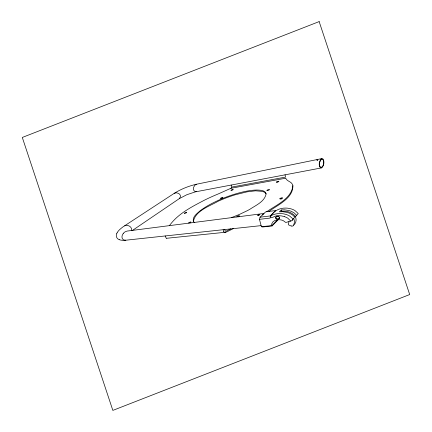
<?xml version="1.0" encoding="UTF-8"?>
<svg xmlns="http://www.w3.org/2000/svg" width="432" height="432" viewBox="0 0 432 432"><rect width="100%" height="100%" fill="white"/><g stroke="black" fill="none" stroke-linecap="round" stroke-linejoin="round"><path stroke-width="0.65" d="M270.902 215.741C269.33 220.817 276.939 213.775 279.639 215.784A17.35 12.053 -24.1 0 1 281.869 215.995L284.699 216.707M270.335 215.919L270.167 218.063L259.465 219.337L261.392 226.703L262.634 226.984L271.571 226.044A2.786 1.933 -24.1 0 0 272.03 225.974L278.057 219.899M272.3 225.839L272.236 225.747A1.307 0.907 -24.1 0 0 271.998 225.666M259.465 219.337L260.091 217.183L265.675 211.864L275.67 210.551L270.205 215.941L260.091 217.183M131.566 230.504L131.695 229.532A6.836 4.747 -24.1 0 0 131.344 228.236L130.842 227.416A10.406 7.225 -24.1 0 0 129.265 226.044C125.815 223.727 122.704 227.097 120.166 229.165A14.931 10.368 -24.1 0 0 117.558 232.054L117.31 232.508M292.761 219.375L292.745 219.418A2.155 1.496 -24.1 0 1 292.491 219.85A2.646 1.836 -24.1 0 1 292.307 220.077M276.431 182.034L276.707 182.261A1.658 1.15 -24.1 0 0 277.096 182.223M184.432 213.197L184.534 213.354A0.848 0.589 -24.1 0 0 184.853 213.343L185.069 213.305A2.992 2.079 -24.1 0 0 186.57 212.63L186.667 212.231M220.595 198.266L220.774 198.439A1.156 0.805 -24.1 0 0 221.098 198.412L221.238 198.391A2.932 2.036 -24.1 0 0 222.739 197.748L222.831 197.365M116.937 233.204L117.212 232.675M169.452 225.628C178.092 213.554 192.013 206.701 204.844 199.962A154.98 107.66 -24.1 0 1 218.246 193.941L230.904 188.282L285.768 178.2A8.386 5.827 -24.1 0 0 286.087 178.88C287.48 181.364 290.909 181.543 292.253 184.081A10.206 7.09 -24.1 0 1 292.869 185.684C293.263 198.364 277.549 205 268.915 211.437M123.212 233.539L123.709 232.956A5.297 3.683 -24.1 0 1 125.35 231.709L127.084 231.077L263.99 213.467M295.121 216.421L295.418 216.329A1.123 0.778 -24.1 0 0 296.109 215.919L296.336 215.449A1.49 1.037 -24.1 0 0 296.147 214.844L294.289 213.025L291.74 211.55A24.619 17.102 -24.1 0 0 288.733 210.487L284.413 209.828L281.243 209.995L279.401 211.847L282.587 211.685L286.929 212.36A24.948 17.329 -24.1 0 1 289.953 213.44L292.523 214.925L294.403 216.751A1.501 1.042 -24.1 0 1 294.586 217.366L292.313 220.072M296.104 215.914L298.085 213.737M277.679 219.753L271.787 225.617A6.199 4.304 -24.1 0 1 271.728 223.911C272.889 220.142 277.727 219.154 281.151 219.942A11.912 8.273 -24.1 0 1 283.527 220.838L285.471 222.296A2.56 1.777 -24.1 0 0 285.979 222.426L291.222 220.925A3.402 2.365 -24.1 0 0 292.237 220.153M281.086 211.718L281.524 211.275L281.243 209.995M258.304 214.769L258.498 214.909A0.821 0.572 -24.1 0 0 258.914 214.736L258.806 214.569A0.859 0.594 -24.1 0 0 258.331 214.753L258.331 214.753M259.524 214.996L258.493 215.498A1.685 1.172 -24.1 0 1 258.131 215.573M132.548 230.375L179.442 198.536L180.484 196.522A4.984 3.461 -24.1 0 0 180.284 195.372L179.89 194.621A7.722 5.362 -24.1 0 0 178.535 193.406L176.504 192.796L174.35 193.261L124.697 225.736M179.253 198.666L186.829 194.724L195.399 191.857L321.262 167.951L322.499 167.054L323.39 165.289A15.093 10.487 -24.1 0 0 323.676 160.488L322.996 159.025L321.845 158.587L196.592 184.21C188.692 185.998 181.051 189.086 174.177 193.369M266.695 211.729C276.091 205.092 291.627 198.661 292.869 185.684M317.849 159.889L317.563 160.018M230.645 228.911L226.849 230.839A1.706 1.188 -24.1 0 1 226.049 231.109M233.269 228.631L227.129 231.709A3.532 2.452 -24.1 0 1 225.536 232.254M238.14 216.794L238.324 216.724A3.386 2.349 -24.1 0 1 238.847 216.562M316.91 159.775L317.709 159.548M231.325 217.669L239.425 214.423L247.19 210.735A73.327 50.938 -24.1 0 0 249.836 209.309C255.793 205.281 264.708 201.663 266.123 193.838C265.086 189.95 259.913 190.183 256.705 190.031C249.356 190.188 242.147 191.959 235.127 194.033A97.983 68.062 -24.1 0 0 219.51 199.822C212.56 202.927 205.713 206.442 199.681 211.135C196.922 213.662 192.461 216.675 193.25 220.957A6.491 4.509 -24.1 0 0 194.4 222.415M317.05 160.186L317.547 160.018L317.007 160.196M321.845 158.587L320.474 159.705L319.486 162.13A16.632 11.556 -24.1 0 0 319.243 164.7L319.912 167.233L321.262 167.951M196.592 184.21L194.821 185.236L193.66 187.25A8.03 5.578 -24.1 0 0 193.482 189.076L193.666 189.902A5.195 3.607 -24.1 0 0 194.254 190.906L195.388 191.603L196.468 191.63M267.548 190.615L267.473 190.631A1.588 1.102 -24.1 0 1 267.084 190.663L266.809 190.415A2.236 1.55 -24.1 0 1 269.228 189.626M281.502 211.297L284.845 211.21L288.139 211.777A20.569 14.288 -24.1 0 1 291.13 212.927L293.566 214.58A16.486 11.453 -24.1 0 1 294.91 216.124C297.103 219.078 296.179 223.403 293.274 225.558L294.338 223.074L294.305 220.379A13.052 9.067 -24.1 0 0 293.62 218.641M261.112 225.628L125.582 240.23L123.989 239.992A5.2 3.613 -24.1 0 1 122.704 239.085L122.294 238.426A7.49 5.2 -24.1 0 1 123.233 233.55M261.392 226.703L271.76 225.612M166.693 238.275L225.434 232.254A2.117 1.469 -24.1 0 1 223.684 231.493M233.075 189.437L232.983 189.788A2.894 2.014 -24.1 0 1 231.482 190.388L231.412 190.426A1.21 0.842 -24.1 0 1 231.082 190.458L230.904 190.291A2.106 1.463 -24.1 0 1 233.032 189.535M190.852 221.983L190.755 222.458A3.267 2.268 -24.1 0 1 189.713 223.015M278.829 181.192L278.732 181.58A2.965 2.063 -24.1 0 1 277.101 182.191M269.282 189.529L269.185 189.95A2.97 2.063 -24.1 0 1 267.554 190.582M119.453 239.706L119.61 239.765A10.346 7.187 -24.1 0 0 120.706 240.073L122.11 240.284A16.789 11.659 -24.1 0 0 125.782 240.197M291.141 226.006L288.625 224.921A2.03 1.409 -24.1 0 1 288.295 224.532L288.274 223.916A5.438 3.78 -24.1 0 0 288.841 221.762M276.178 218.479L276.259 218.549A2.938 2.041 -24.1 0 0 277.29 218.975L277.954 218.986A1.463 1.015 -24.1 0 0 279.196 218.441L279.358 217.226A2.668 1.852 -24.1 0 0 278.851 216.702C277.63 215.644 274.428 217.015 275.967 218.651A3.656 2.543 -24.1 0 0 276.572 219.035L278.267 219.148A1.409 0.977 -24.1 0 0 278.926 218.851L279.191 218.63A1.652 1.15 -24.1 0 0 279.569 217.474L278.397 216.508A2.732 1.895 -24.1 0 0 277.684 216.416L276.367 216.767L275.837 217.863A2.23 1.55 -24.1 0 0 276.178 218.473M290.812 221.157L287.798 218.203A21.055 14.629 -24.1 0 0 284.699 216.707M266.123 193.909L265.151 192.591L262.656 191.392L255.533 190.809L247.023 191.851L235.343 194.751A96.698 67.171 -24.1 0 0 218.063 201.285C209.72 206.15 195.491 210.686 193.417 221.319M165.202 235.964L165.969 237.719A3.181 2.209 -24.1 0 0 166.19 238.037M223.155 229.716L223.733 231.476M224.753 229.549L225.137 230.72A1.026 0.713 -24.1 0 0 225.796 231.12A1.264 0.875 -24.1 0 0 226.001 231.115M231.147 185.042L231.746 187.094L285.509 177.109L285.044 174.814M236.758 216.875C236.909 216 240.046 214.985 239.398 216.211A1.998 1.388 -24.1 0 1 238.966 216.497A3.553 2.468 -24.1 0 1 238.388 216.761M166.552 238.264A0.61 0.421 -24.1 0 1 166.385 238.183M119.405 239.765A8.532 5.929 -24.1 0 1 116.791 233.194M293.269 225.731A1.615 1.118 -24.1 0 1 291.249 225.914M231.741 187.412A1.35 0.94 -24.1 0 1 230.899 188.271M298.075 213.435A2.371 1.647 -24.1 0 0 298.021 213.322L294.91 210.546A22.783 15.827 -24.1 0 0 290.979 208.845L288.014 208.229A18.911 13.138 -24.1 0 0 285.703 208.084C279.769 207.911 274.331 210.573 270.994 215.692C275.454 213.305 280.881 212.944 285.709 214.337A23.711 16.47 -24.1 0 1 289.715 216.092L292.691 218.624A1.463 1.015 -24.1 0 1 292.82 218.889M262.429 214.969A4.919 3.418 -24.1 0 1 263.401 214.024M259.61 214.52A0.918 0.637 -24.1 0 1 259.826 214.688M257.591 215.341A1.285 0.896 -24.1 0 1 259.357 214.553M280.984 198.941A3.645 2.533 -24.1 0 1 281.826 198.661M184.469 213.214A2.122 1.474 -24.1 0 1 186.624 212.333M258.125 215.536A0.707 0.491 -24.1 0 1 257.953 215.573M220.633 198.288A2.111 1.469 -24.1 0 1 222.788 197.467M276.48 182.061A2.246 1.561 -24.1 0 1 278.78 181.283M188.471 223.052A2.198 1.523 -24.1 0 1 190.809 222.086M279.844 198.817L280.276 199.033A1.82 1.264 -24.1 0 0 280.66 199.001A3.067 2.133 -24.1 0 0 282.485 198.304C283.365 197.057 280.001 198.115 279.855 198.769M319.491 163.755C318.443 167.189 322.628 168.89 323.212 165.083A13.43 9.331 -24.1 0 0 323.428 160.601L322.774 159.365L321.824 159.057A1.226 0.853 -24.1 0 0 321.062 159.511L319.702 162.286A15.163 10.53 -24.1 0 0 319.491 163.755M319.156 21.6L22.302 137.452L112.844 410.4L409.698 294.548L319.156 21.6"/></g></svg>
